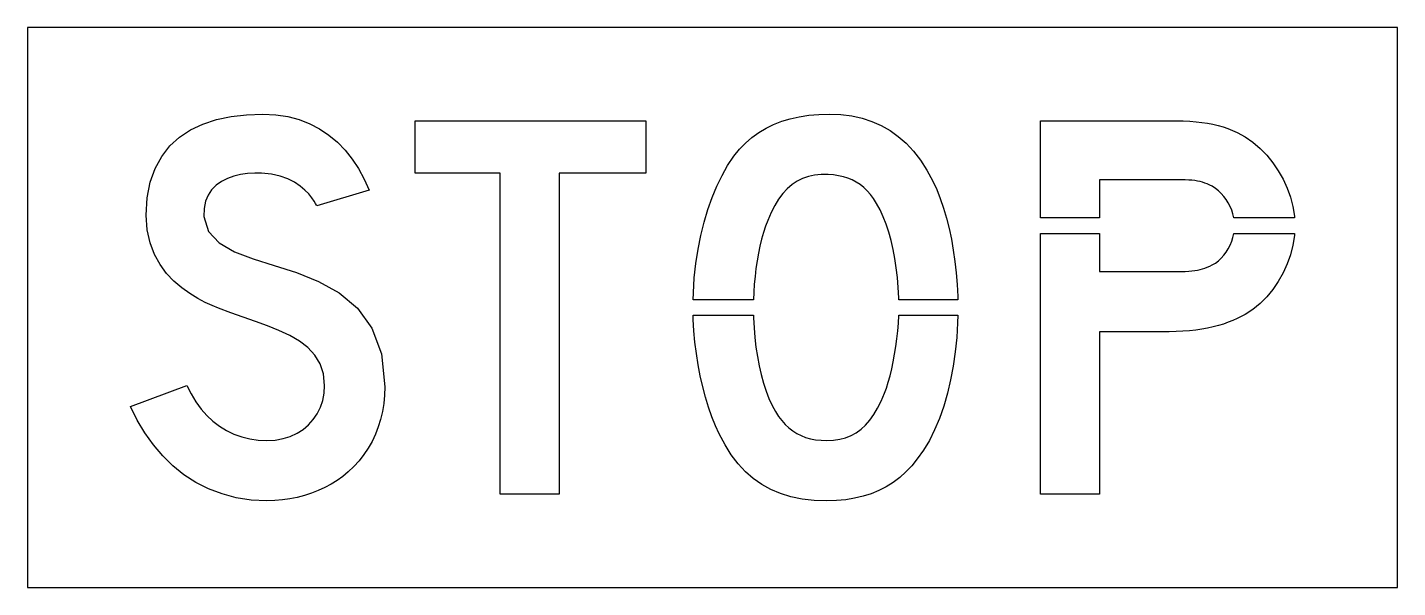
# Model space of a CAD drawing. Extents: x 0 to 44, y 0 to 18.
import ezdxf

# ---------------------------------------------------------------- set-up
doc = ezdxf.new("R2010")
doc.units = 0
doc.layers.add('CUT', color=7, linetype='Continuous')
doc.layers.add('OUTSIDE', color=1, linetype='Continuous')

msp = doc.modelspace()

# ---------------------------------------------------------------- linework, layer by layer
at = {"layer": 'CUT'}
for points in [[(11.3435, 5.406), (11.2679, 5.1624), (11.1755, 4.926), (11.0675, 4.6992), (10.9439, 4.482), (10.8059, 4.2732), (10.6523, 4.0764), (10.4843, 3.8904), (10.3019, 3.7152), (10.1279, 3.5736), (9.9443, 3.4428), (9.7511, 3.3228), (9.5495, 3.2136), (9.3407, 3.1164), (9.1223, 3.0312), (8.8979, 2.9592), (8.6675, 2.8992), (8.4311, 2.8512), (8.1887, 2.8176), (7.9415, 2.796), (7.6907, 2.79), (7.1867, 2.814), (6.7055, 2.8884), (6.2495, 3.0084), (5.8163, 3.1728), (5.4095, 3.3792), (5.0279, 3.6264), (4.6727, 3.9108), (4.3451, 4.23), (4.0439, 4.584), (3.7715, 4.968), (3.5267, 5.3808), (3.3119, 5.8212), (5.1227, 6.4944), (5.2571, 6.2208), (5.4095, 5.9688), (5.5775, 5.7384), (5.7611, 5.5308), (5.9579, 5.346), (6.1703, 5.184), (6.3947, 5.046), (6.6323, 4.932), (6.8807, 4.8432), (7.1411, 4.7784), (7.4111, 4.74), (7.6907, 4.7268), (7.9571, 4.7424), (8.2079, 4.7868), (8.4419, 4.86), (8.6579, 4.9608), (8.8535, 5.0844), (9.0275, 5.232), (9.1799, 5.4), (9.3071, 5.5872), (9.4079, 5.7924), (9.4823, 6.0132), (9.5279, 6.2472), (9.5435, 6.4944), (9.5063, 6.8676), (9.3995, 7.1904), (9.2303, 7.4688), (9.0059, 7.71), (8.7347, 7.9176), (8.4227, 8.1), (8.0783, 8.262), (7.7099, 8.4096), (7.3235, 8.5488), (6.9263, 8.6868), (6.5279, 8.8284), (6.1331, 8.9784), (5.9375, 9.0624), (5.7131, 9.1656), (5.4695, 9.2916), (5.2151, 9.4452), (4.9571, 9.6276), (4.7075, 9.8424), (4.4711, 10.092), (4.2587, 10.3788), (4.0787, 10.7076), (3.9395, 11.0808), (3.8495, 11.4996), (3.8171, 11.9688), (3.8507, 12.528), (3.9455, 13.0272), (4.1015, 13.47), (4.3115, 13.8564), (4.5743, 14.1912), (4.8863, 14.4732), (5.2415, 14.7072), (5.6387, 14.8944), (6.0731, 15.036), (6.5411, 15.1344), (7.0403, 15.192), (7.5647, 15.21), (7.9739, 15.1908), (8.3615, 15.132), (8.7251, 15.036), (9.0671, 14.9052), (9.3851, 14.7396), (9.6803, 14.5416), (9.9539, 14.3136), (10.2035, 14.0568), (10.4303, 13.7712), (10.6355, 13.4616), (10.8167, 13.1256), (10.9751, 12.768), (9.2915, 12.2628), (9.2819, 12.2832), (9.2531, 12.3384), (9.2039, 12.4212), (9.1319, 12.5268), (9.0347, 12.6468), (8.9123, 12.774), (8.7611, 12.9024), (8.5799, 13.0236), (8.3675, 13.134), (8.1215, 13.2228), (7.8407, 13.2864), (7.5227, 13.3152), (7.2983, 13.3188), (7.0727, 13.3032), (6.8483, 13.2708), (6.6311, 13.218), (6.4247, 13.1436), (6.2327, 13.0476), (6.0623, 12.9276), (5.9159, 12.7824), (5.7995, 12.6108), (5.7167, 12.4128), (5.6723, 12.1848), (5.6699, 11.9268), (5.8199, 11.4396), (6.1595, 11.0736), (6.6491, 10.7928), (7.2515, 10.5636), (7.9271, 10.3512), (8.6387, 10.1208), (9.3455, 9.84), (10.0115, 9.4716), (10.5959, 8.9832), (11.0615, 8.34), (11.3699, 7.5084), (11.4803, 6.4524), (11.4719, 6.1812), (11.4455, 5.916), (11.4035, 5.658)], [(15.1847, 3), (15.1847, 13.3152), (12.4487, 13.3152), (12.4487, 15), (19.8587, 15), (19.8587, 13.3152), (17.0795, 13.3152), (17.0795, 3)], [(27.9023, 10.2732), (27.8567, 10.5756), (27.8015, 10.8684), (27.7355, 11.1492), (27.6611, 11.418), (27.5771, 11.6736), (27.4835, 11.9136), (27.3815, 12.1392), (27.2699, 12.3468), (27.1727, 12.498), (27.0719, 12.6324), (26.9675, 12.7524), (26.8559, 12.8592), (26.7395, 12.9516), (26.6171, 13.032), (26.4875, 13.0992), (26.3495, 13.1556), (26.2043, 13.2), (26.0495, 13.2348), (25.8851, 13.2588), (25.7111, 13.2732), (25.4867, 13.2732), (25.2755, 13.2528), (25.0775, 13.2096), (24.8915, 13.1448), (24.7175, 13.0572), (24.5543, 12.9468), (24.4007, 12.8148), (24.2579, 12.6588), (24.1247, 12.48), (23.9999, 12.2772), (23.8835, 12.0504), (23.7743, 11.7996), (23.7035, 11.6136), (23.6387, 11.4132), (23.5787, 11.1996), (23.5235, 10.9752), (23.4755, 10.7412), (23.4323, 10.5), (23.3963, 10.2528), (23.3663, 10.0008), (23.3423, 9.7452), (23.3255, 9.4896), (23.3154, 9.251), (21.3803, 9.251), (21.3851, 9.4692), (21.4163, 9.9492), (21.4667, 10.4172), (21.5351, 10.872), (21.6227, 11.3124), (21.7271, 11.7372), (21.8483, 12.144), (21.9863, 12.5316), (22.1387, 12.8988), (22.3055, 13.2444), (22.4867, 13.566), (22.6799, 13.8636), (22.8647, 14.0844), (23.0603, 14.2848), (23.2667, 14.4648), (23.4863, 14.6244), (23.7191, 14.7636), (23.9639, 14.8848), (24.2243, 14.9856), (24.4979, 15.0672), (24.7883, 15.1308), (25.0931, 15.1752), (25.4147, 15.2016), (25.7543, 15.21), (26.1227, 15.1968), (26.4743, 15.1536), (26.8067, 15.0828), (27.1211, 14.9808), (27.4199, 14.85), (27.7007, 14.6892), (27.9671, 14.4972), (28.2179, 14.2752), (28.4543, 14.0208), (28.6763, 13.734), (28.8839, 13.4148), (29.0807, 13.0632), (29.2019, 12.7908), (29.3147, 12.5004), (29.4179, 12.1944), (29.5115, 11.8728), (29.5955, 11.5392), (29.6699, 11.1948), (29.7323, 10.8396), (29.7851, 10.4772), (29.8259, 10.1088), (29.8559, 9.7344), (29.8739, 9.3576), (29.8756, 9.251), (27.9812, 9.251), (27.9803, 9.3132), (27.9647, 9.6408), (27.9383, 9.9612)], [(38.6231, 12.2448), (38.5643, 12.3576), (38.4971, 12.4656), (38.4215, 12.5676), (38.3387, 12.6624), (38.2475, 12.7488), (38.1515, 12.8268), (38.0483, 12.8952), (37.9667, 12.9348), (37.8887, 12.9684), (37.8119, 12.9984), (37.7351, 13.0236), (37.6571, 13.0452), (37.5755, 13.0632), (37.4879, 13.0776), (37.3943, 13.0884), (37.2911, 13.0956), (37.1771, 13.1016), (37.0523, 13.104), (36.9119, 13.1052), (34.4279, 13.1052), (34.4279, 11.8826), (32.5331, 11.8826), (32.5331, 15), (36.6599, 15), (36.8951, 14.9976), (37.1171, 14.9928), (37.3271, 14.982), (37.5263, 14.9676), (37.7159, 14.9472), (37.8959, 14.9208), (38.0687, 14.8884), (38.2343, 14.85), (38.3939, 14.8044), (38.5487, 14.7516), (38.6999, 14.6904), (38.8487, 14.6208), (39.1067, 14.4792), (39.3515, 14.3088), (39.5819, 14.112), (39.7967, 13.8924), (39.9935, 13.6524), (40.1699, 13.3944), (40.3247, 13.122), (40.4555, 12.8376), (40.5599, 12.5424), (40.6379, 12.2424), (40.6847, 11.9376), (40.6877, 11.8826), (38.7408, 11.8826), (38.7407, 11.8836), (38.7119, 12.006), (38.6723, 12.1272)], [(39.9935, 9.5796), (39.7967, 9.342), (39.5819, 9.1272), (39.3515, 8.9364), (39.1067, 8.7744), (38.8487, 8.6424), (38.7083, 8.5812), (38.5607, 8.5236), (38.4059, 8.4696), (38.2439, 8.4204), (38.0735, 8.376), (37.8959, 8.3364), (37.7111, 8.3028), (37.5167, 8.274), (37.3151, 8.2512), (37.1051, 8.2344), (36.8867, 8.2248), (36.6599, 8.2212), (34.4279, 8.2212), (34.4279, 3), (32.5331, 3), (32.5331, 11.3806), (34.4279, 11.3806), (34.4279, 10.158), (36.9119, 10.158), (37.0523, 10.1592), (37.1771, 10.1616), (37.2911, 10.1676), (37.3943, 10.1748), (37.4879, 10.1856), (37.5755, 10.2), (37.6571, 10.218), (37.7351, 10.2384), (37.8119, 10.2648), (37.8887, 10.2948), (37.9667, 10.3284), (38.0483, 10.368), (38.1515, 10.428), (38.2475, 10.5), (38.3387, 10.584), (38.4215, 10.6776), (38.4971, 10.7796), (38.5643, 10.89), (38.6231, 11.0052), (38.6723, 11.1264), (38.7119, 11.2512), (38.7407, 11.3772), (38.7412, 11.3806), (40.6881, 11.3806), (40.6847, 11.316), (40.6379, 11.004), (40.5599, 10.6968), (40.4555, 10.398), (40.3247, 10.11), (40.1699, 9.8364)], [(29.5427, 6.2424), (29.4239, 5.8308), (29.2871, 5.4384), (29.1335, 5.0712), (28.9643, 4.7292), (28.7771, 4.4172), (28.5743, 4.1364), (28.4003, 3.9156), (28.2131, 3.7152), (28.0139, 3.5352), (27.8027, 3.3756), (27.5795, 3.2364), (27.3431, 3.1152), (27.0947, 3.0144), (26.8343, 2.9328), (26.5619, 2.8692), (26.2763, 2.8248), (25.9787, 2.7984), (25.6691, 2.79), (25.2611, 2.8032), (24.8783, 2.8464), (24.5207, 2.9172), (24.1847, 3.0192), (23.8715, 3.15), (23.5799, 3.3108), (23.3087, 3.5028), (23.0555, 3.7248), (22.8215, 3.9792), (22.6043, 4.266), (22.4027, 4.5852), (22.2167, 4.9368), (22.0943, 5.2008), (21.9791, 5.4876), (21.8723, 5.7936), (21.7739, 6.1152), (21.6851, 6.4524), (21.6059, 6.8004), (21.5387, 7.1568), (21.4811, 7.5192), (21.4355, 7.8852), (21.4019, 8.2524), (21.3815, 8.6184), (21.3789, 8.749), (23.3154, 8.749), (23.3171, 8.6628), (23.3327, 8.346), (23.3579, 8.0328), (23.3939, 7.7232), (23.4407, 7.4208), (23.4959, 7.1268), (23.5607, 6.8424), (23.6363, 6.5712), (23.7203, 6.3144), (23.8139, 6.0744), (23.9159, 5.8536), (24.0275, 5.6532), (24.1247, 5.502), (24.2279, 5.3652), (24.3371, 5.2416), (24.4535, 5.1312), (24.5759, 5.0352), (24.7067, 4.9524), (24.8447, 4.8828), (24.9911, 4.8264), (25.1471, 4.782), (25.3115, 4.7508), (25.4855, 4.7328), (25.6691, 4.7268), (25.8839, 4.7364), (26.0843, 4.7652), (26.2727, 4.8156), (26.4491, 4.8852), (26.6147, 4.9764), (26.7695, 5.0892), (26.9147, 5.2236), (27.0515, 5.3808), (27.1799, 5.5608), (27.2999, 5.7648), (27.4139, 5.9916), (27.5219, 6.2424), (27.5843, 6.4104), (27.6443, 6.6), (27.7007, 6.8064), (27.7547, 7.026), (27.8039, 7.2588), (27.8483, 7.5), (27.8879, 7.7472), (27.9215, 7.998), (27.9491, 8.2488), (27.9683, 8.4984), (27.9815, 8.742), (27.9816, 8.749), (29.8752, 8.749), (29.8703, 8.5056), (29.8415, 8.0352), (29.7947, 7.5708), (29.7287, 7.1148), (29.6447, 6.672)]]:
    msp.add_lwpolyline(points, close=True, dxfattribs=at)
at = {"layer": 'OUTSIDE'}
msp.add_lwpolyline([(0, 0), (44, 0), (44, 18), (0, 18)], close=True, dxfattribs=at)

doc.saveas('drawing.dxf')
